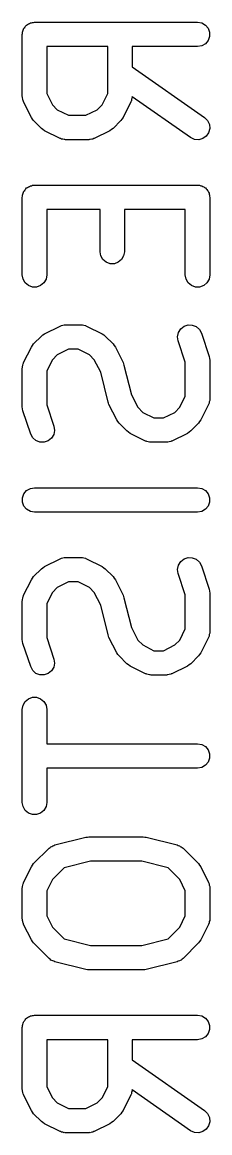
# Model space of a CAD drawing. Extents: x 26 to 276, y -105 to -8.
# Drawn here: x 274.48 to 275.63, y -105.43 to -98.62 of the extents above; entities that cross this region are included whole.
import ezdxf

# ---------------------------------------------------------------- set-up
doc = ezdxf.new("R2010")
doc.units = 0
doc.header["$MEASUREMENT"] = 0
doc.layers.add('BLACK', color=7, linetype='CONTINUOUS')

msp = doc.modelspace()

# ---------------------------------------------------------------- linework, layer by layer
at = {"layer": 'Black'}
for p, q in [((274.5, -98.638), (274.504, -98.633)), ((274.504, -98.633), (274.51, -98.6297)), ((274.51, -98.6297), (274.515, -98.6255)), ((274.515, -98.6255), (274.521, -98.6233)), ((274.521, -98.6233), (274.527, -98.62)), ((274.527, -98.62), (274.533, -98.6189)), ((274.533, -98.6189), (274.539, -98.6166)), ((274.539, -98.6166), (274.546, -98.6166)), ((274.546, -98.6166), (274.552, -98.6155)), ((274.552, -98.6155), (275.552, -98.6155)), ((275.552, -98.6155), (275.578, -98.62)), ((275.578, -98.62), (275.601, -98.633)), ((275.601, -98.633), (275.617, -98.653)), ((274.477, -98.6905), (274.479, -98.684)), ((274.477, -99.0714), (274.477, -98.6905)), ((274.479, -98.6775), (274.481, -98.6713)), ((274.479, -98.684), (274.479, -98.6775)), ((274.481, -98.6713), (274.482, -98.6648)), ((274.482, -98.6648), (274.485, -98.6591)), ((274.485, -98.6591), (274.487, -98.653)), ((274.487, -98.653), (274.492, -98.6479)), ((274.492, -98.6479), (274.495, -98.6423)), ((274.495, -98.6423), (274.5, -98.638)), ((275.617, -98.653), (275.626, -98.6775)), ((275.626, -98.6775), (275.626, -98.7035)), ((274.627, -98.7655), (274.627, -99.0537)), ((275.001, -98.7655), (274.627, -98.7655)), ((275.001, -99.0537), (275.001, -98.7655)), ((275.552, -98.7655), (275.151, -98.7655)), ((275.151, -98.7655), (275.151, -98.8895)), ((275.578, -98.761), (275.552, -98.7655)), ((275.601, -98.7479), (275.578, -98.761)), ((275.617, -98.728), (275.601, -98.7479)), ((275.626, -98.7035), (275.617, -98.728)), ((275.151, -98.8895), (275.595, -99.2005)), ((274.478, -99.0757), (274.477, -99.0714)), ((274.478, -99.08), (274.478, -99.0757)), ((274.48, -99.0884), (274.478, -99.08)), ((274.482, -99.0971), (274.48, -99.0884)), ((274.484, -99.1008), (274.482, -99.0971)), ((274.485, -99.105), (274.484, -99.1008)), ((274.533, -99.2002), (274.485, -99.105)), ((274.627, -99.0537), (274.662, -99.1222)), ((274.967, -99.1222), (275.001, -99.0537)), ((275.143, -99.105), (275.096, -99.2002)), ((275.145, -99.1008), (275.143, -99.105)), ((275.147, -99.0971), (275.145, -99.1008)), ((275.148, -99.0884), (275.147, -99.0971)), ((275.151, -99.08), (275.148, -99.0884)), ((275.151, -99.0725), (275.15, -99.0757)), ((275.15, -99.0757), (275.151, -99.08)), ((275.509, -99.3233), (275.151, -99.0725)), ((274.662, -99.1222), (274.692, -99.1526)), ((274.692, -99.1526), (274.761, -99.1869)), ((274.868, -99.1869), (274.937, -99.1526)), ((274.937, -99.1526), (274.967, -99.1222)), ((274.54, -99.2099), (274.533, -99.2002)), ((274.547, -99.2197), (274.54, -99.2099)), ((274.595, -99.2673), (274.547, -99.2197)), ((274.761, -99.1869), (274.868, -99.1869)), ((275.082, -99.2197), (275.034, -99.2673)), ((275.088, -99.2099), (275.082, -99.2197)), ((275.096, -99.2002), (275.088, -99.2099)), ((275.595, -99.2005), (275.614, -99.2189)), ((275.614, -99.2189), (275.625, -99.2425)), ((275.625, -99.2425), (275.627, -99.2684)), ((274.604, -99.2742), (274.595, -99.2673)), ((274.614, -99.2814), (274.604, -99.2742)), ((274.709, -99.329), (274.614, -99.2814)), ((275.014, -99.2814), (274.919, -99.329)), ((275.024, -99.2742), (275.014, -99.2814)), ((275.034, -99.2673), (275.024, -99.2742)), ((275.605, -99.3149), (275.584, -99.3299)), ((275.62, -99.2936), (275.605, -99.3149)), ((275.627, -99.2684), (275.62, -99.2936)), ((274.713, -99.3302), (274.709, -99.329)), ((274.717, -99.3324), (274.713, -99.3302)), ((274.726, -99.3339), (274.717, -99.3324)), ((274.734, -99.3364), (274.726, -99.3339)), ((274.739, -99.3362), (274.734, -99.3364)), ((274.743, -99.3369), (274.739, -99.3362)), ((274.886, -99.3369), (274.743, -99.3369)), ((274.89, -99.3362), (274.886, -99.3369)), ((274.894, -99.3364), (274.89, -99.3362)), ((274.903, -99.3339), (274.894, -99.3364)), ((274.911, -99.3324), (274.903, -99.3339)), ((274.915, -99.3302), (274.911, -99.3324)), ((274.919, -99.329), (274.915, -99.3302)), ((275.533, -99.3344), (275.509, -99.3233)), ((275.559, -99.3366), (275.533, -99.3344)), ((275.584, -99.3299), (275.559, -99.3366)), ((274.485, -99.6591), (274.487, -99.653)), ((274.487, -99.653), (274.492, -99.6479)), ((274.492, -99.6479), (274.495, -99.6423)), ((274.495, -99.6423), (274.5, -99.638)), ((274.5, -99.638), (274.504, -99.633)), ((274.504, -99.633), (274.51, -99.6297)), ((274.51, -99.6297), (274.515, -99.6255)), ((274.515, -99.6255), (274.521, -99.6233)), ((274.521, -99.6233), (274.527, -99.62)), ((274.527, -99.62), (274.533, -99.6189)), ((274.533, -99.6189), (274.539, -99.6166)), ((274.539, -99.6166), (274.546, -99.6166)), ((274.546, -99.6166), (274.552, -99.6155)), ((274.552, -99.6155), (275.552, -99.6155)), ((275.552, -99.6155), (275.559, -99.6166)), ((275.559, -99.6166), (275.565, -99.6166)), ((275.565, -99.6166), (275.572, -99.6189)), ((275.572, -99.6189), (275.578, -99.62)), ((275.578, -99.62), (275.584, -99.6233)), ((275.584, -99.6233), (275.59, -99.6255)), ((275.59, -99.6255), (275.595, -99.6297)), ((275.595, -99.6297), (275.601, -99.633)), ((275.601, -99.633), (275.605, -99.638)), ((275.605, -99.638), (275.61, -99.6423)), ((275.61, -99.6423), (275.613, -99.6479)), ((275.613, -99.6479), (275.617, -99.653)), ((275.617, -99.653), (275.62, -99.6591)), ((274.477, -99.6905), (274.479, -99.684)), ((274.477, -100.167), (274.477, -99.6905)), ((274.479, -99.6775), (274.481, -99.6713)), ((274.479, -99.684), (274.479, -99.6775)), ((274.481, -99.6713), (274.482, -99.6648)), ((274.482, -99.6648), (274.485, -99.6591)), ((275.62, -99.6591), (275.623, -99.6648)), ((275.623, -99.6648), (275.624, -99.6713)), ((275.624, -99.6713), (275.626, -99.6775)), ((275.626, -99.6775), (275.626, -99.684)), ((275.626, -99.684), (275.627, -99.6905)), ((275.627, -99.6905), (275.627, -100.167)), ((274.954, -99.7655), (274.627, -99.7655)), ((274.627, -99.7655), (274.627, -100.167)), ((274.954, -100.024), (274.954, -99.7655)), ((275.477, -99.7655), (275.104, -99.7655)), ((275.104, -99.7655), (275.104, -100.024)), ((275.477, -100.167), (275.477, -99.7655)), ((274.958, -100.049), (274.954, -100.024)), ((274.971, -100.072), (274.958, -100.049)), ((275.099, -100.049), (275.086, -100.072)), ((275.104, -100.024), (275.099, -100.049)), ((274.991, -100.089), (274.971, -100.072)), ((275.016, -100.098), (274.991, -100.089)), ((275.042, -100.098), (275.016, -100.098)), ((275.066, -100.089), (275.042, -100.098)), ((275.086, -100.072), (275.066, -100.089)), ((274.482, -100.192), (274.477, -100.167)), ((274.495, -100.215), (274.482, -100.192)), ((274.623, -100.192), (274.61, -100.215)), ((274.627, -100.167), (274.623, -100.192)), ((275.482, -100.192), (275.477, -100.167)), ((275.495, -100.215), (275.482, -100.192)), ((275.623, -100.192), (275.61, -100.215)), ((275.627, -100.167), (275.623, -100.192)), ((274.515, -100.232), (274.495, -100.215)), ((274.539, -100.241), (274.515, -100.232)), ((274.565, -100.241), (274.539, -100.241)), ((274.59, -100.232), (274.565, -100.241)), ((274.61, -100.215), (274.59, -100.232)), ((275.515, -100.232), (275.495, -100.215)), ((275.539, -100.241), (275.515, -100.232)), ((275.565, -100.241), (275.539, -100.241)), ((275.59, -100.232), (275.565, -100.241)), ((275.61, -100.215), (275.59, -100.232)), ((274.726, -100.476), (274.734, -100.473)), ((274.734, -100.473), (274.739, -100.473)), ((274.739, -100.473), (274.743, -100.473)), ((274.743, -100.473), (274.838, -100.473)), ((274.838, -100.473), (274.842, -100.473)), ((274.842, -100.473), (274.847, -100.473)), ((274.847, -100.473), (274.855, -100.476)), ((275.469, -100.482), (275.494, -100.473)), ((275.494, -100.473), (275.52, -100.474)), ((275.52, -100.474), (275.544, -100.484)), ((274.547, -100.59), (274.595, -100.542)), ((274.595, -100.542), (274.604, -100.535)), ((274.604, -100.535), (274.614, -100.528)), ((274.614, -100.528), (274.709, -100.481)), ((274.709, -100.481), (274.713, -100.479)), ((274.713, -100.479), (274.717, -100.477)), ((274.717, -100.477), (274.726, -100.476)), ((274.855, -100.476), (274.864, -100.477)), ((274.864, -100.477), (274.867, -100.479)), ((274.867, -100.479), (274.872, -100.481)), ((274.872, -100.481), (274.967, -100.528)), ((274.967, -100.528), (274.977, -100.535)), ((274.977, -100.535), (274.986, -100.542)), ((274.986, -100.542), (275.034, -100.59)), ((275.43, -100.546), (275.435, -100.52)), ((275.435, -100.52), (275.449, -100.498)), ((275.449, -100.498), (275.469, -100.482)), ((275.544, -100.484), (275.564, -100.501)), ((275.564, -100.501), (275.576, -100.524)), ((275.576, -100.524), (275.624, -100.667)), ((274.485, -100.705), (274.533, -100.609)), ((274.533, -100.609), (274.54, -100.6)), ((274.54, -100.6), (274.547, -100.59)), ((275.034, -100.59), (275.041, -100.6)), ((275.041, -100.6), (275.048, -100.609)), ((275.048, -100.609), (275.096, -100.705)), ((275.434, -100.571), (275.43, -100.546)), ((275.477, -100.703), (275.434, -100.571)), ((274.692, -100.657), (274.662, -100.687)), ((274.761, -100.623), (274.692, -100.657)), ((274.82, -100.623), (274.761, -100.623)), ((274.889, -100.657), (274.82, -100.623)), ((274.919, -100.687), (274.889, -100.657)), ((275.624, -100.667), (275.625, -100.679)), ((275.625, -100.679), (275.627, -100.69)), ((274.477, -100.738), (274.478, -100.734)), ((274.477, -100.976), (274.477, -100.738)), ((274.478, -100.73), (274.48, -100.721)), ((274.478, -100.734), (274.478, -100.73)), ((274.48, -100.721), (274.482, -100.712)), ((274.482, -100.712), (274.484, -100.709)), ((274.484, -100.709), (274.485, -100.705)), ((274.662, -100.687), (274.627, -100.756)), ((274.958, -100.764), (274.919, -100.687)), ((275.096, -100.705), (275.098, -100.712)), ((275.098, -100.712), (275.101, -100.72)), ((275.101, -100.72), (275.147, -100.902)), ((275.477, -100.911), (275.477, -100.703)), ((275.627, -100.69), (275.627, -100.929)), ((274.627, -100.756), (274.627, -100.964)), ((275.003, -100.947), (274.958, -100.764)), ((275.007, -100.954), (275.003, -100.947)), ((275.147, -100.902), (275.185, -100.979)), ((275.443, -100.979), (275.477, -100.911)), ((275.624, -100.946), (275.623, -100.954)), ((275.627, -100.937), (275.624, -100.946)), ((275.627, -100.929), (275.627, -100.933)), ((275.627, -100.933), (275.627, -100.937)), ((274.479, -100.988), (274.477, -100.976)), ((274.481, -101), (274.479, -100.988)), ((274.529, -101.143), (274.481, -101)), ((274.627, -100.964), (274.671, -101.095)), ((275.009, -100.962), (275.007, -100.954)), ((275.057, -101.057), (275.009, -100.962)), ((275.185, -100.979), (275.216, -101.01)), ((275.216, -101.01), (275.284, -101.044)), ((275.344, -101.044), (275.413, -101.01)), ((275.413, -101.01), (275.443, -100.979)), ((275.619, -100.962), (275.572, -101.057)), ((275.621, -100.958), (275.619, -100.962)), ((275.623, -100.954), (275.621, -100.958)), ((275.064, -101.067), (275.057, -101.057)), ((275.071, -101.077), (275.064, -101.067)), ((275.118, -101.124), (275.071, -101.077)), ((275.284, -101.044), (275.344, -101.044)), ((275.558, -101.077), (275.51, -101.124)), ((275.565, -101.067), (275.558, -101.077)), ((275.572, -101.057), (275.565, -101.067)), ((274.541, -101.166), (274.529, -101.143)), ((274.67, -101.147), (274.656, -101.169)), ((274.675, -101.121), (274.67, -101.147)), ((274.671, -101.095), (274.675, -101.121)), ((275.128, -101.131), (275.118, -101.124)), ((275.138, -101.139), (275.128, -101.131)), ((275.233, -101.186), (275.138, -101.139)), ((275.491, -101.139), (275.395, -101.186)), ((275.5, -101.131), (275.491, -101.139)), ((275.51, -101.124), (275.5, -101.131)), ((274.561, -101.183), (274.541, -101.166)), ((274.585, -101.193), (274.561, -101.183)), ((274.611, -101.193), (274.585, -101.193)), ((274.636, -101.185), (274.611, -101.193)), ((274.656, -101.169), (274.636, -101.185)), ((275.237, -101.187), (275.233, -101.186)), ((275.241, -101.19), (275.237, -101.187)), ((275.25, -101.191), (275.241, -101.19)), ((275.258, -101.194), (275.25, -101.191)), ((275.262, -101.193), (275.258, -101.194)), ((275.267, -101.194), (275.262, -101.193)), ((275.362, -101.194), (275.267, -101.194)), ((275.366, -101.193), (275.362, -101.194)), ((275.37, -101.194), (275.366, -101.193)), ((275.379, -101.191), (275.37, -101.194)), ((275.388, -101.19), (275.379, -101.191)), ((275.391, -101.187), (275.388, -101.19)), ((275.395, -101.186), (275.391, -101.187)), ((274.487, -101.51), (274.504, -101.49)), ((274.504, -101.49), (274.527, -101.477)), ((274.527, -101.477), (274.552, -101.473)), ((274.552, -101.473), (275.552, -101.473)), ((275.552, -101.473), (275.578, -101.477)), ((275.578, -101.477), (275.601, -101.49)), ((275.601, -101.49), (275.617, -101.51)), ((274.479, -101.535), (274.487, -101.51)), ((274.479, -101.561), (274.479, -101.535)), ((274.487, -101.585), (274.479, -101.561)), ((275.617, -101.51), (275.626, -101.535)), ((275.626, -101.561), (275.617, -101.585)), ((275.626, -101.535), (275.626, -101.561)), ((274.504, -101.605), (274.487, -101.585)), ((274.527, -101.618), (274.504, -101.605)), ((274.552, -101.623), (274.527, -101.618)), ((275.552, -101.623), (274.552, -101.623)), ((275.578, -101.618), (275.552, -101.623)), ((275.601, -101.605), (275.578, -101.618)), ((275.617, -101.585), (275.601, -101.605)), ((274.713, -101.908), (274.717, -101.906)), ((274.717, -101.906), (274.726, -101.904)), ((274.726, -101.904), (274.734, -101.902)), ((274.734, -101.902), (274.739, -101.902)), ((274.739, -101.902), (274.743, -101.901)), ((274.743, -101.901), (274.838, -101.901)), ((274.838, -101.901), (274.842, -101.902)), ((274.842, -101.902), (274.847, -101.902)), ((274.847, -101.902), (274.855, -101.904)), ((274.855, -101.904), (274.864, -101.906)), ((274.864, -101.906), (274.867, -101.908)), ((275.469, -101.91), (275.494, -101.902)), ((275.494, -101.902), (275.52, -101.903)), ((275.52, -101.903), (275.544, -101.912)), ((274.547, -102.018), (274.595, -101.971)), ((274.595, -101.971), (274.604, -101.964)), ((274.604, -101.964), (274.614, -101.957)), ((274.614, -101.957), (274.709, -101.909)), ((274.709, -101.909), (274.713, -101.908)), ((274.867, -101.908), (274.872, -101.909)), ((274.872, -101.909), (274.967, -101.957)), ((274.967, -101.957), (274.977, -101.964)), ((274.977, -101.964), (274.986, -101.971)), ((274.986, -101.971), (275.034, -102.018)), ((275.43, -101.974), (275.435, -101.949)), ((275.434, -102), (275.43, -101.974)), ((275.435, -101.949), (275.449, -101.926)), ((275.449, -101.926), (275.469, -101.91)), ((275.544, -101.912), (275.564, -101.93)), ((275.564, -101.93), (275.576, -101.952)), ((275.576, -101.952), (275.624, -102.095)), ((274.485, -102.133), (274.533, -102.038)), ((274.533, -102.038), (274.54, -102.028)), ((274.54, -102.028), (274.547, -102.018)), ((275.034, -102.018), (275.041, -102.028)), ((275.041, -102.028), (275.048, -102.038)), ((275.048, -102.038), (275.096, -102.133)), ((275.477, -102.131), (275.434, -102)), ((274.692, -102.085), (274.662, -102.116)), ((274.761, -102.051), (274.692, -102.085)), ((274.82, -102.051), (274.761, -102.051)), ((274.889, -102.085), (274.82, -102.051)), ((274.919, -102.116), (274.889, -102.085)), ((275.624, -102.095), (275.625, -102.107)), ((275.625, -102.107), (275.627, -102.119)), ((274.477, -102.167), (274.478, -102.162)), ((274.477, -102.405), (274.477, -102.167)), ((274.478, -102.158), (274.48, -102.15)), ((274.478, -102.162), (274.478, -102.158)), ((274.48, -102.15), (274.482, -102.141)), ((274.482, -102.141), (274.484, -102.137)), ((274.484, -102.137), (274.485, -102.133)), ((274.662, -102.116), (274.627, -102.184)), ((274.958, -102.193), (274.919, -102.116)), ((275.096, -102.133), (275.098, -102.141)), ((275.098, -102.141), (275.101, -102.148)), ((275.101, -102.148), (275.147, -102.331)), ((275.477, -102.339), (275.477, -102.131)), ((275.627, -102.119), (275.627, -102.357)), ((274.627, -102.184), (274.627, -102.393)), ((275.003, -102.375), (274.958, -102.193)), ((275.007, -102.383), (275.003, -102.375)), ((275.009, -102.391), (275.007, -102.383)), ((275.147, -102.331), (275.185, -102.408)), ((275.443, -102.408), (275.477, -102.339)), ((275.623, -102.383), (275.621, -102.387)), ((275.624, -102.374), (275.623, -102.383)), ((275.627, -102.366), (275.624, -102.374)), ((275.627, -102.357), (275.627, -102.361)), ((275.627, -102.361), (275.627, -102.366)), ((274.479, -102.417), (274.477, -102.405)), ((274.481, -102.428), (274.479, -102.417)), ((274.529, -102.571), (274.481, -102.428)), ((274.627, -102.393), (274.671, -102.524)), ((275.057, -102.486), (275.009, -102.391)), ((275.185, -102.408), (275.216, -102.438)), ((275.216, -102.438), (275.284, -102.473)), ((275.344, -102.473), (275.413, -102.438)), ((275.413, -102.438), (275.443, -102.408)), ((275.619, -102.391), (275.572, -102.486)), ((275.621, -102.387), (275.619, -102.391)), ((275.064, -102.496), (275.057, -102.486)), ((275.071, -102.505), (275.064, -102.496)), ((275.118, -102.553), (275.071, -102.505)), ((275.284, -102.473), (275.344, -102.473)), ((275.558, -102.505), (275.51, -102.553)), ((275.565, -102.496), (275.558, -102.505)), ((275.572, -102.486), (275.565, -102.496)), ((274.541, -102.594), (274.529, -102.571)), ((274.67, -102.575), (274.656, -102.597)), ((274.675, -102.55), (274.67, -102.575)), ((274.671, -102.524), (274.675, -102.55)), ((275.128, -102.56), (275.118, -102.553)), ((275.138, -102.567), (275.128, -102.56)), ((275.233, -102.615), (275.138, -102.567)), ((275.491, -102.567), (275.395, -102.615)), ((275.5, -102.56), (275.491, -102.567)), ((275.51, -102.553), (275.5, -102.56)), ((274.561, -102.612), (274.541, -102.594)), ((274.585, -102.621), (274.561, -102.612)), ((274.611, -102.622), (274.585, -102.621)), ((274.636, -102.614), (274.611, -102.622)), ((274.656, -102.597), (274.636, -102.614)), ((275.237, -102.616), (275.233, -102.615)), ((275.241, -102.618), (275.237, -102.616)), ((275.25, -102.62), (275.241, -102.618)), ((275.258, -102.622), (275.25, -102.62)), ((275.262, -102.622), (275.258, -102.622)), ((275.267, -102.623), (275.262, -102.622)), ((275.362, -102.623), (275.267, -102.623)), ((275.366, -102.622), (275.362, -102.623)), ((275.37, -102.622), (275.366, -102.622)), ((275.379, -102.62), (275.37, -102.622)), ((275.388, -102.618), (275.379, -102.62)), ((275.391, -102.616), (275.388, -102.618)), ((275.395, -102.615), (275.391, -102.616)), ((274.482, -102.808), (274.495, -102.785)), ((274.495, -102.785), (274.515, -102.768)), ((274.515, -102.768), (274.539, -102.759)), ((274.539, -102.759), (274.565, -102.759)), ((274.565, -102.759), (274.59, -102.768)), ((274.59, -102.768), (274.61, -102.785)), ((274.61, -102.785), (274.623, -102.808)), ((274.477, -102.833), (274.482, -102.808)), ((274.477, -103.405), (274.477, -102.833)), ((274.623, -102.808), (274.627, -102.833)), ((274.627, -102.833), (274.627, -103.044)), ((274.627, -103.044), (275.552, -103.044)), ((275.552, -103.044), (275.578, -103.049)), ((275.578, -103.049), (275.601, -103.062)), ((275.601, -103.062), (275.617, -103.082)), ((275.617, -103.082), (275.626, -103.106)), ((275.626, -103.132), (275.617, -103.157)), ((275.626, -103.106), (275.626, -103.132)), ((275.552, -103.194), (274.627, -103.194)), ((274.627, -103.194), (274.627, -103.405)), ((275.578, -103.19), (275.552, -103.194)), ((275.601, -103.176), (275.578, -103.19)), ((275.617, -103.157), (275.601, -103.176)), ((274.482, -103.43), (274.477, -103.405)), ((274.627, -103.405), (274.623, -103.43)), ((274.495, -103.453), (274.482, -103.43)), ((274.515, -103.47), (274.495, -103.453)), ((274.539, -103.479), (274.515, -103.47)), ((274.59, -103.47), (274.565, -103.479)), ((274.61, -103.453), (274.59, -103.47)), ((274.623, -103.43), (274.61, -103.453)), ((274.565, -103.479), (274.539, -103.479)), ((274.648, -103.681), (274.653, -103.676)), ((274.653, -103.676), (274.659, -103.674)), ((274.659, -103.674), (274.664, -103.67)), ((274.664, -103.67), (274.67, -103.668)), ((274.67, -103.668), (274.677, -103.665)), ((274.677, -103.665), (274.868, -103.618)), ((274.868, -103.618), (274.877, -103.617)), ((274.877, -103.617), (274.886, -103.615)), ((274.886, -103.615), (275.219, -103.615)), ((275.219, -103.615), (275.228, -103.617)), ((275.228, -103.617), (275.237, -103.618)), ((275.237, -103.618), (275.428, -103.665)), ((275.428, -103.665), (275.434, -103.668)), ((275.434, -103.668), (275.441, -103.67)), ((275.441, -103.67), (275.446, -103.674)), ((275.446, -103.674), (275.452, -103.676)), ((275.452, -103.676), (275.457, -103.681)), ((274.547, -103.78), (274.642, -103.685)), ((274.642, -103.685), (274.648, -103.681)), ((275.457, -103.681), (275.463, -103.685)), ((275.463, -103.685), (275.558, -103.78)), ((274.485, -103.895), (274.533, -103.8)), ((274.533, -103.8), (274.54, -103.79)), ((274.54, -103.79), (274.547, -103.78)), ((274.734, -103.806), (274.662, -103.878)), ((274.895, -103.765), (274.734, -103.806)), ((275.21, -103.765), (274.895, -103.765)), ((275.371, -103.806), (275.21, -103.765)), ((275.443, -103.878), (275.371, -103.806)), ((275.558, -103.78), (275.565, -103.79)), ((275.565, -103.79), (275.572, -103.8)), ((275.572, -103.8), (275.619, -103.895)), ((274.662, -103.878), (274.627, -103.946)), ((275.477, -103.946), (275.443, -103.878)), ((274.477, -103.929), (274.478, -103.924)), ((274.477, -104.119), (274.477, -103.929)), ((274.478, -103.92), (274.48, -103.912)), ((274.478, -103.924), (274.478, -103.92)), ((274.48, -103.912), (274.482, -103.903)), ((274.482, -103.903), (274.484, -103.899)), ((274.484, -103.899), (274.485, -103.895)), ((274.627, -103.946), (274.627, -104.101)), ((275.477, -104.101), (275.477, -103.946)), ((275.619, -103.895), (275.621, -103.899)), ((275.621, -103.899), (275.623, -103.903)), ((275.623, -103.903), (275.624, -103.912)), ((275.624, -103.912), (275.627, -103.92)), ((275.627, -103.92), (275.627, -103.924)), ((275.627, -103.924), (275.627, -103.929)), ((275.627, -103.929), (275.627, -104.119)), ((274.478, -104.123), (274.477, -104.119)), ((274.478, -104.128), (274.478, -104.123)), ((274.48, -104.136), (274.478, -104.128)), ((274.482, -104.145), (274.48, -104.136)), ((274.484, -104.148), (274.482, -104.145)), ((274.485, -104.153), (274.484, -104.148)), ((274.533, -104.248), (274.485, -104.153)), ((274.627, -104.101), (274.662, -104.17)), ((275.443, -104.17), (275.477, -104.101)), ((275.619, -104.153), (275.572, -104.248)), ((275.621, -104.148), (275.619, -104.153)), ((275.623, -104.145), (275.621, -104.148)), ((275.624, -104.136), (275.623, -104.145)), ((275.627, -104.128), (275.624, -104.136)), ((275.627, -104.119), (275.627, -104.123)), ((275.627, -104.123), (275.627, -104.128)), ((274.662, -104.17), (274.734, -104.242)), ((275.371, -104.242), (275.443, -104.17)), ((274.54, -104.257), (274.533, -104.248)), ((274.547, -104.267), (274.54, -104.257)), ((274.642, -104.363), (274.547, -104.267)), ((274.734, -104.242), (274.895, -104.282)), ((274.895, -104.282), (275.21, -104.282)), ((275.21, -104.282), (275.371, -104.242)), ((275.558, -104.267), (275.463, -104.363)), ((275.565, -104.257), (275.558, -104.267)), ((275.572, -104.248), (275.565, -104.257)), ((274.648, -104.367), (274.642, -104.363)), ((274.653, -104.372), (274.648, -104.367)), ((274.659, -104.374), (274.653, -104.372)), ((274.664, -104.377), (274.659, -104.374)), ((274.67, -104.379), (274.664, -104.377)), ((274.677, -104.382), (274.67, -104.379)), ((274.868, -104.43), (274.677, -104.382)), ((275.428, -104.382), (275.237, -104.43)), ((275.434, -104.379), (275.428, -104.382)), ((275.441, -104.377), (275.434, -104.379)), ((275.446, -104.374), (275.441, -104.377)), ((275.452, -104.372), (275.446, -104.374)), ((275.457, -104.367), (275.452, -104.372)), ((275.463, -104.363), (275.457, -104.367)), ((274.877, -104.431), (274.868, -104.43)), ((274.886, -104.432), (274.877, -104.431)), ((275.219, -104.432), (274.886, -104.432)), ((275.228, -104.431), (275.219, -104.432)), ((275.237, -104.43), (275.228, -104.431)), ((274.479, -104.773), (274.481, -104.767)), ((274.481, -104.767), (274.482, -104.76)), ((274.482, -104.76), (274.485, -104.754)), ((274.485, -104.754), (274.487, -104.748)), ((274.487, -104.748), (274.492, -104.743)), ((274.492, -104.743), (274.495, -104.738)), ((274.495, -104.738), (274.5, -104.733)), ((274.5, -104.733), (274.504, -104.728)), ((274.504, -104.728), (274.51, -104.725)), ((274.51, -104.725), (274.515, -104.721)), ((274.515, -104.721), (274.521, -104.719)), ((274.521, -104.719), (274.527, -104.715)), ((274.527, -104.715), (274.533, -104.714)), ((274.533, -104.714), (274.539, -104.712)), ((274.539, -104.712), (274.546, -104.712)), ((274.546, -104.712), (274.552, -104.711)), ((274.552, -104.711), (275.552, -104.711)), ((275.552, -104.711), (275.578, -104.715)), ((275.578, -104.715), (275.601, -104.728)), ((275.601, -104.728), (275.617, -104.748)), ((275.617, -104.748), (275.626, -104.773)), ((274.477, -104.786), (274.479, -104.779)), ((274.477, -105.167), (274.477, -104.786)), ((274.479, -104.779), (274.479, -104.773)), ((275.617, -104.823), (275.601, -104.843)), ((275.626, -104.799), (275.617, -104.823)), ((275.626, -104.773), (275.626, -104.799)), ((274.627, -104.861), (274.627, -105.149)), ((275.001, -104.861), (274.627, -104.861)), ((275.001, -105.149), (275.001, -104.861)), ((275.552, -104.861), (275.151, -104.861)), ((275.151, -104.861), (275.151, -104.985)), ((275.578, -104.856), (275.552, -104.861)), ((275.601, -104.843), (275.578, -104.856)), ((275.151, -104.985), (275.595, -105.296)), ((274.478, -105.171), (274.477, -105.167)), ((274.478, -105.175), (274.478, -105.171)), ((274.48, -105.184), (274.478, -105.175)), ((274.627, -105.149), (274.662, -105.217)), ((274.967, -105.217), (275.001, -105.149)), ((275.151, -105.175), (275.148, -105.184)), ((275.151, -105.168), (275.15, -105.171)), ((275.15, -105.171), (275.151, -105.175)), ((275.509, -105.419), (275.151, -105.168)), ((274.482, -105.192), (274.48, -105.184)), ((274.484, -105.196), (274.482, -105.192)), ((274.485, -105.2), (274.484, -105.196)), ((274.533, -105.295), (274.485, -105.2)), ((274.662, -105.217), (274.692, -105.248)), ((274.937, -105.248), (274.967, -105.217)), ((275.143, -105.2), (275.096, -105.295)), ((275.145, -105.196), (275.143, -105.2)), ((275.147, -105.192), (275.145, -105.196)), ((275.148, -105.184), (275.147, -105.192)), ((274.54, -105.305), (274.533, -105.295)), ((274.547, -105.315), (274.54, -105.305)), ((274.692, -105.248), (274.761, -105.282)), ((274.761, -105.282), (274.868, -105.282)), ((274.868, -105.282), (274.937, -105.248)), ((275.088, -105.305), (275.082, -105.315)), ((275.096, -105.295), (275.088, -105.305)), ((275.595, -105.296), (275.614, -105.314)), ((275.614, -105.314), (275.625, -105.338)), ((274.595, -105.363), (274.547, -105.315)), ((274.604, -105.369), (274.595, -105.363)), ((274.614, -105.377), (274.604, -105.369)), ((274.709, -105.424), (274.614, -105.377)), ((275.014, -105.377), (274.919, -105.424)), ((275.024, -105.369), (275.014, -105.377)), ((275.034, -105.363), (275.024, -105.369)), ((275.082, -105.315), (275.034, -105.363)), ((275.627, -105.364), (275.62, -105.389)), ((275.625, -105.338), (275.627, -105.364)), ((274.713, -105.425), (274.709, -105.424)), ((274.717, -105.428), (274.713, -105.425)), ((274.726, -105.429), (274.717, -105.428)), ((274.734, -105.432), (274.726, -105.429)), ((274.739, -105.431), (274.734, -105.432)), ((274.743, -105.432), (274.739, -105.431)), ((274.886, -105.432), (274.743, -105.432)), ((274.89, -105.431), (274.886, -105.432)), ((274.894, -105.432), (274.89, -105.431)), ((274.903, -105.429), (274.894, -105.432)), ((274.911, -105.428), (274.903, -105.429)), ((274.915, -105.425), (274.911, -105.428)), ((274.919, -105.424), (274.915, -105.425)), ((275.533, -105.43), (275.509, -105.419)), ((275.559, -105.432), (275.533, -105.43)), ((275.584, -105.425), (275.559, -105.432)), ((275.605, -105.41), (275.584, -105.425)), ((275.62, -105.389), (275.605, -105.41))]:
    msp.add_line(p, q, dxfattribs=at)

doc.saveas('drawing.dxf')
